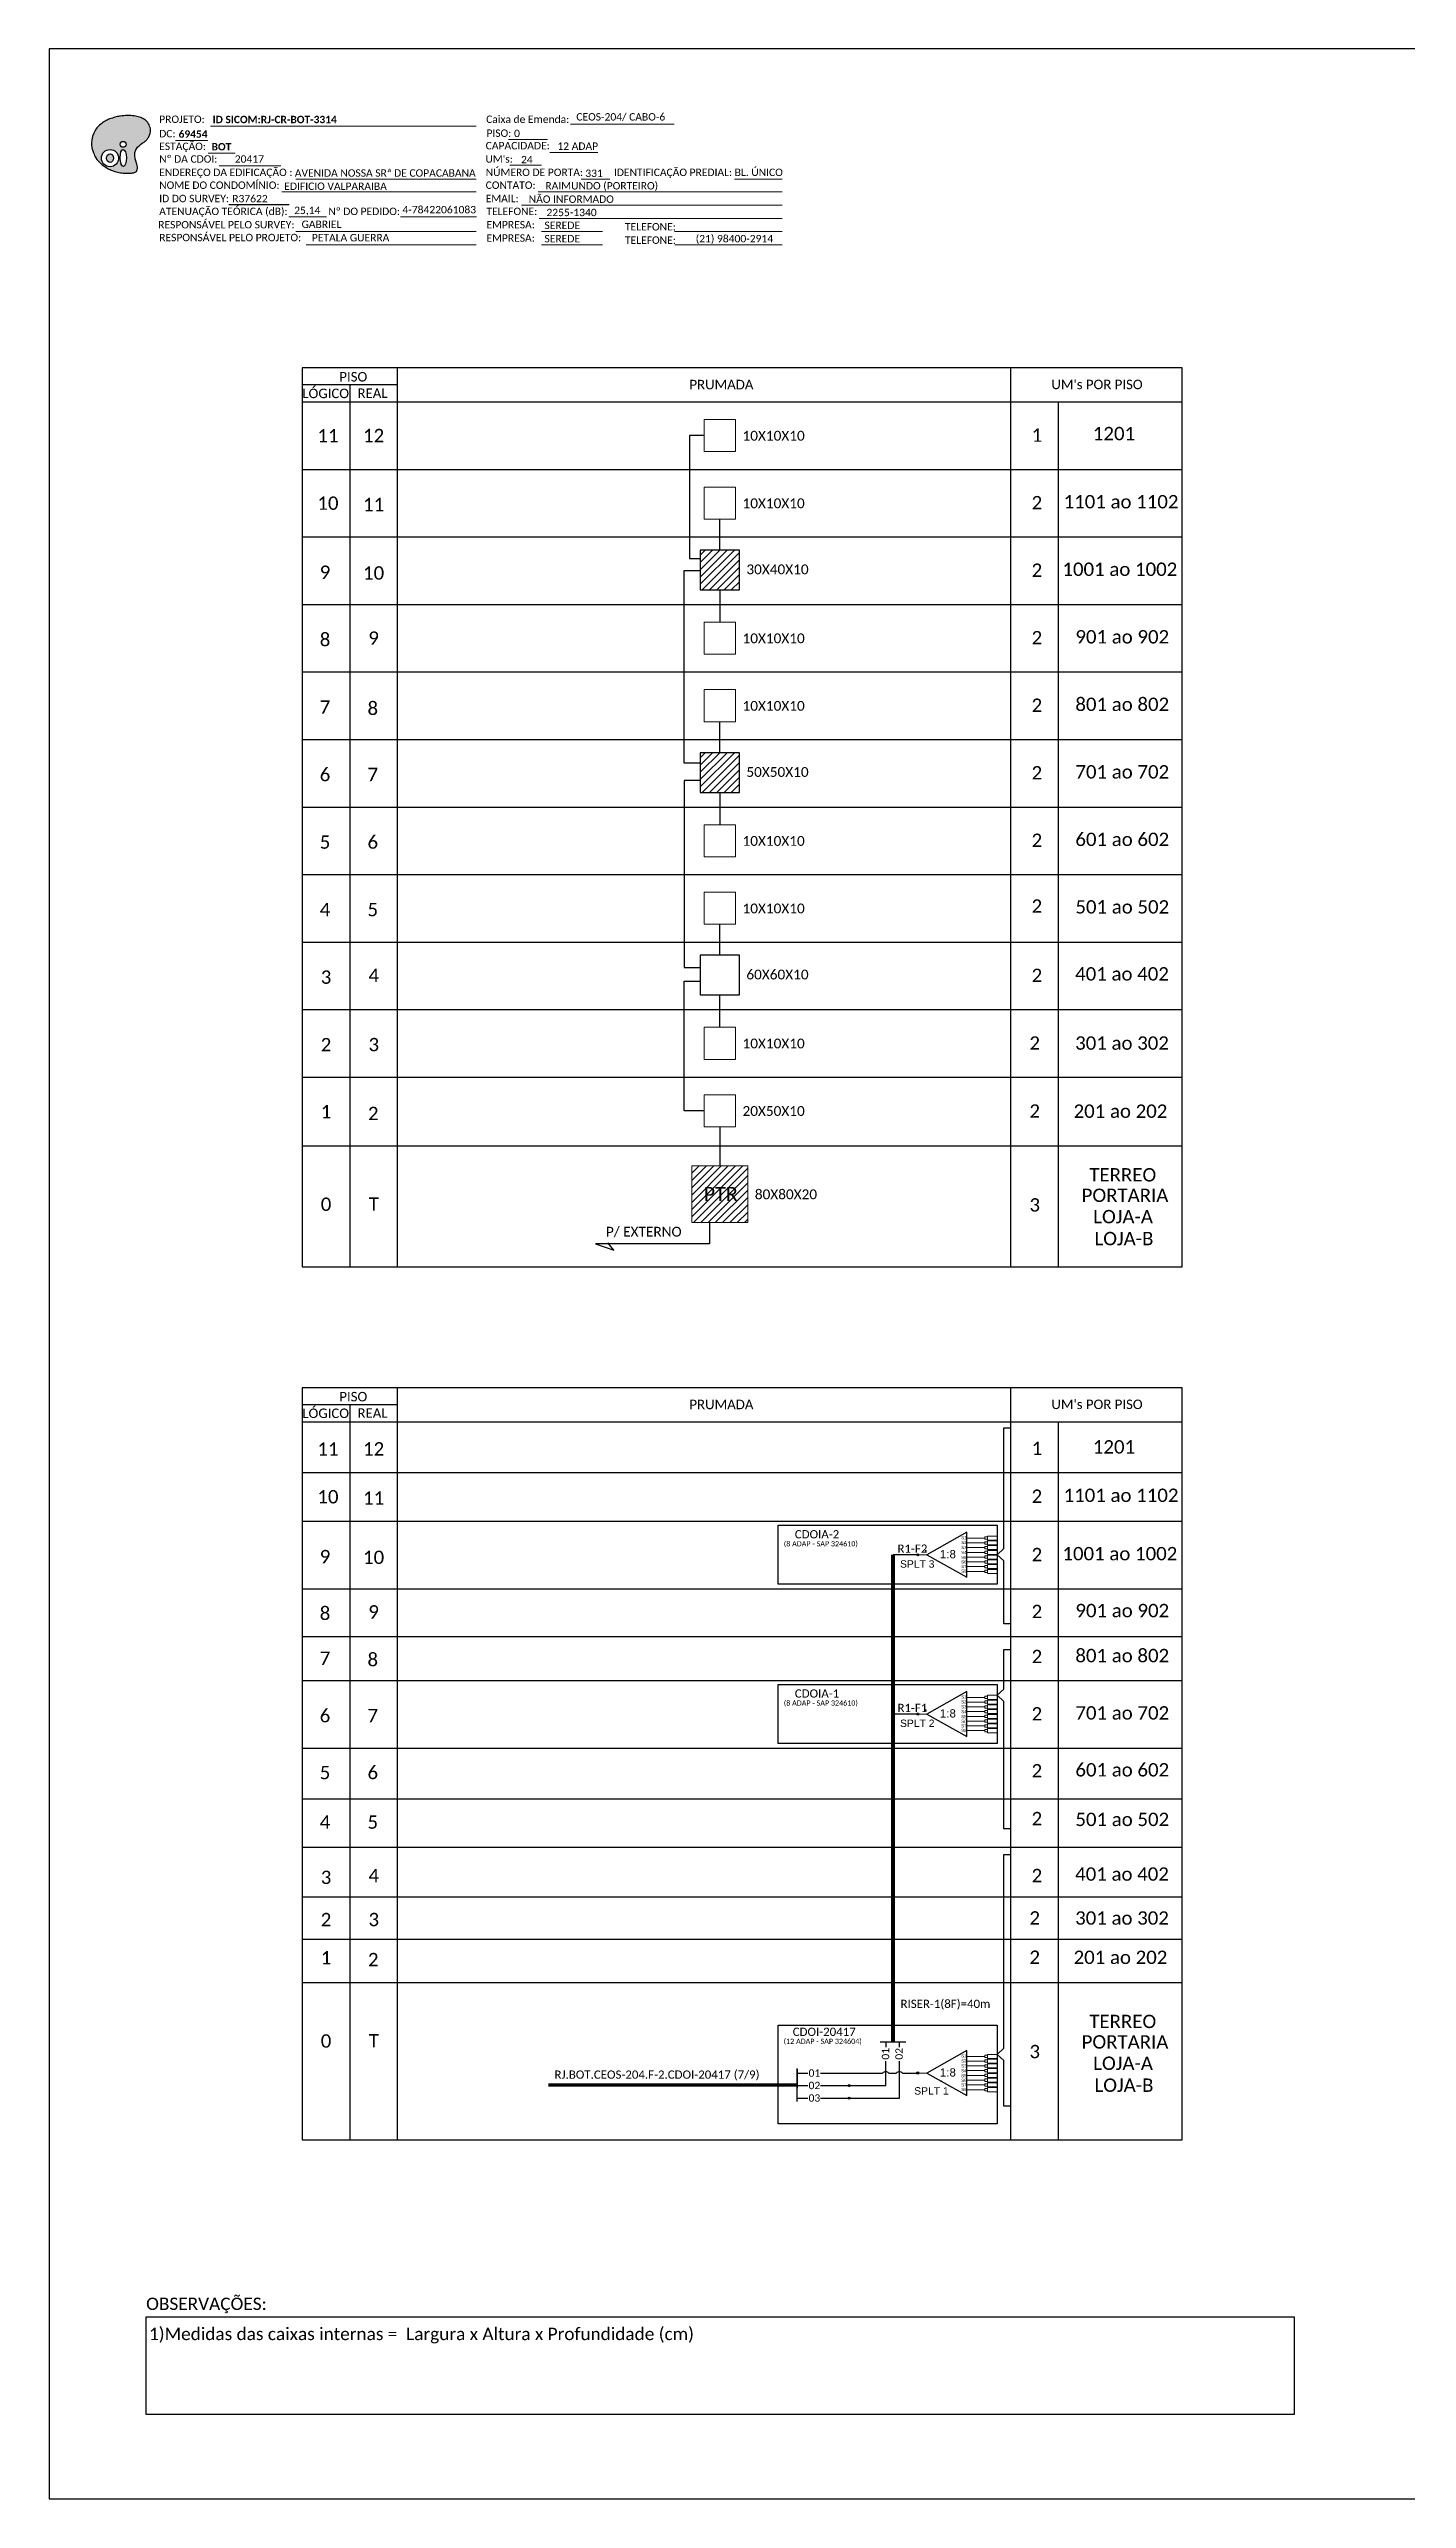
# Model space of a CAD drawing. Extents: x -4 to 837, y 1 to 595.
# Drawn here: x -4 to 325, y 1 to 595 of the extents above; entities that cross this region are included whole.
import ezdxf
from ezdxf.enums import TextEntityAlignment as Align

# ---------------------------------------------------------------- set-up
doc = ezdxf.new("R2010")
doc.units = 0
doc.styles.add('ARIAL', font='arial.ttf')
doc.styles.add('MtXpl_Calibri', font='calibri.ttf')
doc.styles.add('WMF-Calibri0', font='calibri.ttf')
doc.styles.add('WMF-Calibri1', font='calibrib.ttf')

# ---------------------------------------------------------------- blocks, each defined once
blk = doc.blocks.new('OI')
h = blk.add_hatch(color=40)
edge = h.paths.add_edge_path()
edge.add_spline(control_points=[(4.35, -0.67), (3.92, -0.99), (3.26, -1.5), (2.81, -2.59), (2.9, -3.5), (3.06, -4.27), (3.31, -4.85), (3.37, -5.39), (3.4, -5.88), (3.2, -6.4), (2.54, -6.61), (1.65, -6.63), (0.55, -6.67), (-0.56, -6.42), (-1.61, -6.14), (-2.77, -5.61), (-3.92, -4.77), (-4.89, -3.7), (-5.34, -2.65), (-5.6, -1.94), (-5.85, -0.96), (-5.71, 0.47), (-5.1, 2.02), (-4.14, 3.02), (-3.3, 3.61), (-2.37, 4.16), (-1.36, 4.44), (-0.56, 4.7), (0.79, 4.85), (2.24, 4.97), (3.79, 4.57), (4.67, 4.21), (5.44, 3.65), (5.76, 2.99), (6.03, 2.21), (6.01, 1.46), (5.72, 0.64), (5.31, 0.08), (4.88, -0.38), (4.51, -0.55), (4.35, -0.67)], knot_values=[0, 0, 0, 0, 1.60434, 2.417191, 3.427595, 4.282808, 4.776746, 5.304182, 5.888771, 6.258406, 6.858137, 7.79129, 8.986195, 10.124242, 11.187857, 12.242908, 13.953784, 15.414161, 16.515391, 17.349188, 17.675853, 19.552021, 21.515531, 22.568638, 23.63245, 24.621084, 25.782718, 26.745347, 27.142653, 29.870543, 31.004649, 31.921532, 32.709589, 33.801391, 34.042471, 35.192333, 35.971461, 36.628871, 37.254359, 37.836911, 37.836911, 37.836911, 37.836911], degree=3, periodic=0)
h.paths.add_polyline_path([(1.13, -0.87, -1), (-0.04, -0.87, -1)], flags=16)
edge = h.paths.add_edge_path(flags=16)
edge.add_ellipse((0.56, -3.59), major_axis=(-0.02, 1.71), ratio=0.361305, start_angle=0, end_angle=360)
h.paths.add_polyline_path([(-0.36, -3.62, -1), (-3.8, -3.62, -1)], flags=16)
edge = h.paths.add_edge_path(flags=0)
edge.add_ellipse((-2.08, -3.62), major_axis=(0, 0.885), ratio=0.758294, start_angle=0, end_angle=360)
at = {"color": 40}
for centre, radius in [((-2.08, -3.62), 1.72), ((0.54, -0.87), 0.587)]:
    blk.add_circle(centre, radius, dxfattribs=at)
blk.add_ellipse((-2.08, -3.62), major_axis=(0, 0.885), ratio=0.758294, start_param=-3.141592653589792, end_param=3.141592653589792, dxfattribs=at)
blk.add_ellipse((0.56, -3.59), major_axis=(-0.02, 1.71), ratio=0.361305, dxfattribs=at)
at = {"color": 40, "start_tangent": (-0.800898, -0.598801), "end_tangent": (-0.800898, -0.598801)}
blk.add_spline([(4.35, -0.67), (3.2, -1.78), (2.9, -2.54), (2.92, -3.55), (3.12, -4.38), (3.28, -4.85), (3.37, -5.37), (3.35, -5.95), (3.2, -6.29), (2.66, -6.55), (1.73, -6.63), (0.54, -6.62), (-0.58, -6.41), (-1.6, -6.11), (-2.56, -5.67), (-3.95, -4.67), (-4.89, -3.56), (-5.37, -2.56), (-5.64, -1.78), (-5.72, -1.46), (-5.63, 0.42), (-4.84, 2.22), (-4.13, 2.99), (-3.27, 3.62), (-2.4, 4.09), (-1.3, 4.47), (-0.37, 4.72), (0.02, 4.77), (2.75, 4.8), (3.85, 4.53), (4.69, 4.16), (5.31, 3.68), (5.85, 2.73), (5.93, 2.5), (5.94, 1.35), (5.67, 0.62), (5.29, 0.08), (4.84, -0.36), (4.35, -0.67)], degree=3, dxfattribs=at)
blk = doc.blocks.new('SPLT_1-8_SC-APC')
at = {"color": 1}
blk.add_lwpolyline([(-7.37, -2.1), (-17.04, -7.55), (-7.37, -13), (-7.37, -2.1)], dxfattribs=at)
at = {"color": 3, "lineweight": 0}
for points in [[(-2.99, -3.51), (-7.37, -3.51)], [(-7.37, -4.66), (-2.99, -4.66)], [(-7.37, -5.82), (-2.99, -5.82)], [(-2.41, -3.02), (-2.41, -4)], [(-2.41, -3.02), (0, -3.02)], [(-2.41, -4), (0, -4)], [(-2.41, -4.17), (-2.41, -5.16)], [(-2.41, -4.17), (0, -4.17)], [(-2.41, -5.16), (0, -5.16)], [(-2.41, -5.32), (-2.41, -6.31)], [(-2.41, -5.32), (0, -5.32)], [(-7.37, -6.97), (-2.99, -6.97)], [(-7.37, -8.12), (-2.99, -8.12)], [(-7.37, -9.28), (-2.99, -9.28)], [(-7.37, -10.43), (-2.99, -10.43)], [(-7.37, -11.58), (-2.99, -11.58)], [(-2.41, -6.31), (0, -6.31)], [(-2.41, -6.48), (-2.41, -7.46)], [(-2.41, -6.48), (0, -6.48)], [(-2.41, -7.46), (0, -7.46)], [(-2.41, -7.63), (-2.41, -8.62)], [(-2.41, -7.63), (0, -7.63)], [(-2.41, -8.62), (0, -8.62)], [(-2.41, -8.78), (-2.41, -9.77)], [(-2.41, -8.78), (0, -8.78)], [(-2.41, -9.77), (0, -9.77)], [(-2.41, -9.94), (-2.41, -10.92)], [(-2.41, -9.94), (0, -9.94)], [(-2.41, -10.92), (0, -10.92)], [(-2.41, -11.09), (-2.41, -12.08)], [(-2.41, -11.09), (0, -11.09)], [(-2.41, -12.08), (0, -12.08)]]:
    blk.add_lwpolyline(points, dxfattribs=at)
for points in [[(-2.99, -3.22), (-2.41, -3.22), (-2.41, -3.8), (-2.99, -3.8)], [(-2.99, -4.38), (-2.41, -4.38), (-2.41, -4.95), (-2.99, -4.95)], [(-2.99, -5.53), (-2.41, -5.53), (-2.41, -6.1), (-2.99, -6.1)], [(-2.99, -6.68), (-2.41, -6.68), (-2.41, -7.26), (-2.99, -7.26)], [(-2.99, -7.84), (-2.41, -7.84), (-2.41, -8.41), (-2.99, -8.41)], [(-2.99, -8.99), (-2.41, -8.99), (-2.41, -9.56), (-2.99, -9.56)], [(-2.99, -10.14), (-2.41, -10.14), (-2.41, -10.72), (-2.99, -10.72)], [(-2.99, -11.3), (-2.41, -11.3), (-2.41, -11.87), (-2.99, -11.87)]]:
    blk.add_lwpolyline(points, close=True, dxfattribs=at)
at = {"color": 1, "lineweight": 0}
blk.add_lwpolyline([(-17.04, -7.55), (-19.26, -7.55)], dxfattribs=at)
at = {"color": 1, "style": 'ARIAL'}
for s, height, p in [('S1', 0.75, (-8.74, -3.78)), ('S2', 0.75, (-8.74, -4.97)), ('S3', 0.75, (-8.74, -6.18)), ('1:8', 2, (-13.91, -8.4)), ('S4', 0.75, (-8.74, -7.36)), ('S5', 0.75, (-8.74, -8.57)), ('S6', 0.75, (-8.74, -9.69)), ('S7', 0.75, (-8.74, -10.78)), ('S8', 0.75, (-8.74, -11.9))]:
    blk.add_text(s, height=height, dxfattribs=at).set_placement(p)
blk = doc.blocks.new('SPLITTER FUTURO')
blk.add_point((0, 0))
at = {"style": 'ARIAL', "text_generation_flag": 6, "flags": 4}
for tag, p, height in [('SPLT', (-6.22, -4.1), 1.5), ('INSTAL.', (-6.25, -6.09), 1.25)]:
    blk.add_attdef(tag, p, '', height=height, rotation=180, dxfattribs=at)
blk = doc.blocks.new('SPLITTER_')
blk.add_point((0, 0))
at = {"style": 'ARIAL', "flags": 4}
blk.add_attdef('SPLT', (0, -3.26), '', height=1.5, dxfattribs=at)

msp = doc.modelspace()

# ---------------------------------------------------------------- hatches: boundary and pattern name
h = msp.add_hatch()
h.set_pattern_fill('ANSI31', color=1, scale=10, style=0)
h.set_pattern_definition([(45, (-459.6295, -73.2562), (-0.8838835, 0.8838835), [])])
h.paths.add_polyline_path([(151.99, 310.71), (165.56, 310.71), (165.56, 324.47), (151.99, 324.47)])
h.paths.add_polyline_path([(153.99, 315.06), (164.08, 315.06), (164.08, 320.21), (153.99, 320.21)], flags=24)
h = msp.add_hatch(color=3)
h.dxf.hatch_style = 1
edge = h.paths.add_edge_path()
edge.add_arc((206.77, 230.2), 0.242, 0, 360)
h = msp.add_hatch(color=3)
h.dxf.hatch_style = 1
edge = h.paths.add_edge_path()
edge.add_arc((206.77, 191.58), 0.242, 0, 360)
h = msp.add_hatch(color=3)
h.dxf.hatch_style = 1
edge = h.paths.add_edge_path()
edge.add_arc((190.11, 101.49), 0.256, 0, 360)
h = msp.add_hatch(color=3)
h.dxf.hatch_style = 1
edge = h.paths.add_edge_path()
edge.add_arc((206.74, 104.53), 0.256, 0, 360)
h = msp.add_hatch(color=3)
h.dxf.hatch_style = 1
edge = h.paths.add_edge_path()
edge.add_arc((190.11, 98.46), 0.256, 0, 360)

# ---------------------------------------------------------------- linework, layer by layer
for p, q in [((837.17, 595.26), (-3.83, 595.26)), ((-3.83, 595.26), (-3.83, 1.26)), ((-3.83, 1.26), (837.17, 1.26))]:
    msp.add_line(p, q)
at = {"color": 1, "linetype": 'Continuous'}
for p, q in [((154.04, 472.54), (155.25, 473.75)), ((154.04, 470.77), (157.01, 473.75)), ((154.04, 469.01), (158.78, 473.75)), ((154.04, 467.24), (160.55, 473.75)), ((154.04, 465.47), (162.32, 473.75)), ((154.48, 464.14), (163.51, 473.17)), ((156.25, 464.14), (163.51, 471.41)), ((158.02, 464.14), (163.51, 469.64)), ((159.79, 464.14), (163.51, 467.87)), ((161.55, 464.14), (163.51, 466.1)), ((163.32, 464.14), (163.51, 464.33)), ((154.04, 423.43), (155.25, 424.63)), ((154.04, 421.66), (157.01, 424.63)), ((154.04, 419.89), (158.78, 424.63)), ((154.04, 418.12), (160.55, 424.63)), ((154.04, 416.35), (162.32, 424.63)), ((154.48, 415.03), (163.51, 424.06)), ((156.25, 415.03), (163.51, 422.29)), ((158.02, 415.03), (163.51, 420.52)), ((159.79, 415.03), (163.51, 418.75)), ((161.55, 415.03), (163.51, 416.99)), ((163.32, 415.03), (163.51, 415.22))]:
    msp.add_line(p, q, dxfattribs=at)
at = {"color": 5}
for p, q in [((206.77, 230.2), (200.77, 230.2)), ((206.77, 191.58), (200.77, 191.58))]:
    msp.add_line(p, q, dxfattribs=at)
at = {"color": 1}
msp.add_line((177.54, 105.46), (177.54, 100.87), dxfattribs=at)
at = {"color": 7, "lineweight": 0}
for points in [[(35.28, 576.58), (99.75, 576.58)], [(122.59, 577.07), (147.72, 577.07)], [(26.79, 573.09), (34.68, 573.09)], [(107.55, 573.3), (117.03, 573.3)], [(34.76, 570.02), (41.31, 570.02)], [(37.42, 566.95), (52.38, 566.95)], [(107.87, 567.06), (115.53, 567.06)], [(117.59, 570.19), (129.21, 570.19)], [(52.58, 560.6), (99.75, 560.6)], [(55.99, 563.71), (99.75, 563.71)], [(114.71, 560.6), (173.87, 560.6)], [(125.18, 563.71), (132.12, 563.71)], [(162.35, 563.71), (173.85, 563.71)], [(54.28, 554.57), (63.46, 554.57)], [(81.34, 554.57), (99.77, 554.57)], [(110.67, 557.36), (173.87, 557.36)], [(114.96, 554.13), (173.87, 554.13)], [(55.99, 551.02), (99.75, 551.02)], [(58.48, 547.78), (99.75, 547.78)], [(115.56, 551.02), (130.36, 551.02)], [(115.56, 547.78), (130.36, 547.78)], [(147.81, 551.02), (173.87, 551.02)], [(147.84, 547.78), (173.87, 547.78)]]:
    msp.add_lwpolyline(points, dxfattribs=at)
at = {"color": 7}
for points in [[(39.74, 557.54), (54.35, 557.54)], [(177.54, 98.46), (180.13, 98.46)], [(183.21, 98.45), (190.11, 98.46)]]:
    msp.add_lwpolyline(points, dxfattribs=at)
at = {"color": 0}
for points in [[(270.84, 517.94), (57.53, 517.94)], [(80.68, 513.83), (57.53, 513.83)], [(270.84, 270.67), (57.53, 270.67)], [(80.68, 266.56), (57.53, 266.56)]]:
    msp.add_lwpolyline(points, dxfattribs=at)
for points in [[(57.53, 517.94), (57.53, 300.02), (270.84, 300.02), (270.84, 517.94)], [(80.68, 300.02), (80.68, 517.94)], [(229.25, 517.94), (229.25, 300.02)], [(69.1, 513.83), (69.1, 300.02)], [(57.53, 509.72), (270.84, 509.72)], [(240.83, 300.02), (240.83, 509.72)], [(57.53, 493.34), (270.84, 493.34)], [(57.53, 476.97), (270.84, 476.97)], [(57.53, 460.6), (270.84, 460.6)], [(57.53, 444.23), (270.84, 444.23)], [(57.53, 427.86), (270.84, 427.86)], [(57.53, 411.48), (270.84, 411.48)], [(57.53, 395.11), (270.84, 395.11)], [(57.53, 378.74), (270.84, 378.74)], [(57.53, 362.37), (270.84, 362.37)], [(57.53, 346), (270.84, 346)], [(57.53, 329.32), (270.84, 329.32)], [(57.53, 270.67), (57.53, 88.31), (270.84, 88.31), (270.84, 270.67)], [(80.68, 88.31), (80.68, 270.67)], [(229.25, 270.67), (229.25, 88.31)], [(57.53, 262.45), (270.84, 262.45)], [(69.1, 266.56), (69.1, 88.31)], [(240.83, 88.31), (240.83, 262.45)], [(57.53, 250.16), (270.84, 250.16)], [(57.53, 238.31), (270.84, 238.31)], [(57.53, 221.94), (270.84, 221.94)], [(57.53, 210.37), (270.84, 210.37)], [(57.53, 199.7), (270.84, 199.7)], [(57.53, 183.33), (270.84, 183.33)], [(57.53, 171.03), (270.84, 171.03)], [(57.53, 159.28), (270.84, 159.28)], [(57.53, 147.23), (270.84, 147.23)], [(57.53, 136.99), (270.84, 136.99)], [(57.53, 126.45), (270.84, 126.45)]]:
    msp.add_lwpolyline(points)
at = {"lineweight": 0}
for points in [[(162.61, 505.41), (154.95, 505.41), (154.95, 497.65), (162.61, 497.65)], [(162.61, 489.04), (154.95, 489.04), (154.95, 481.27), (162.61, 481.27)], [(162.61, 456.3), (154.95, 456.3), (154.95, 448.53), (162.61, 448.53)], [(162.61, 439.93), (154.95, 439.93), (154.95, 432.16), (162.61, 432.16)], [(162.61, 407.18), (154.95, 407.18), (154.95, 399.41), (162.61, 399.41)], [(162.61, 390.81), (154.95, 390.81), (154.95, 383.04), (162.61, 383.04)], [(162.61, 358.07), (154.95, 358.07), (154.95, 350.3), (162.61, 350.3)], [(162.61, 341.7), (154.95, 341.7), (154.95, 333.93), (162.61, 333.93)]]:
    msp.add_lwpolyline(points, close=True, dxfattribs=at)
at = {"color": 3}
for points in [[(154.95, 501.53), (151.44, 501.53), (151.44, 471.71), (154.04, 471.71)], [(158.78, 473.75), (158.78, 481.27)], [(154.04, 422.09), (150.11, 422.09), (150.11, 468.84), (154.04, 468.84)], [(158.78, 464.14), (158.78, 456.3)], [(158.78, 424.63), (158.78, 432.16)], [(154.04, 417.89), (150.11, 417.89), (150.11, 372.6), (154.04, 372.6)], [(158.78, 415.03), (158.78, 407.18)], [(158.78, 375.52), (158.78, 383.04)], [(154.95, 337.81), (150.11, 337.81), (150.11, 369.25), (154.04, 369.25)], [(158.78, 358.07), (158.78, 365.91)], [(158.78, 333.93), (158.78, 324.47)], [(229.25, 213.44), (227.6, 213.44), (227.6, 228.7), (226.03, 230.21), (227.6, 231.71), (227.6, 260.94), (229.25, 260.94)], [(229.25, 163.71), (227.6, 163.71), (227.6, 194.6), (226.03, 196.11), (227.6, 197.62), (227.6, 207.22), (229.25, 207.22)], [(229.25, 96.48), (227.6, 96.48), (227.6, 107.55), (226.03, 109.06), (227.6, 110.57), (227.6, 157.48), (229.25, 157.48)], [(177.54, 104.53), (180.13, 104.53)], [(183.21, 104.53), (192.49, 104.53)], [(192.49, 104.53), (198.22, 104.53)], [(199.78, 104.53), (201.52, 104.53)], [(203.09, 104.53), (206.74, 104.53)]]:
    msp.add_lwpolyline(points, dxfattribs=at)
at = {"color": 1, "linetype": 'Continuous'}
for points in [[(163.51, 473.75), (154.04, 473.75), (154.04, 464.14), (163.51, 464.14)], [(163.51, 424.63), (154.04, 424.63), (154.04, 415.03), (163.51, 415.03)]]:
    msp.add_lwpolyline(points, close=True, dxfattribs=at)
at = {"color": 7, "linetype": 'Continuous'}
msp.add_lwpolyline([(163.51, 375.52), (154.04, 375.52), (154.04, 365.91), (163.51, 365.91)], close=True, dxfattribs=at)
at = {"color": 1, "lineweight": 0}
msp.add_lwpolyline([(151.99, 324.47), (165.56, 324.47), (165.56, 310.71), (151.99, 310.71)], close=True, dxfattribs=at)
at = {"color": 1}
for points in [[(156.27, 310.71), (156.27, 305.6), (128.64, 305.6)], [(128.64, 305.6), (133.05, 304.01)], [(133.05, 304.01), (131.65, 305.84)], [(177.54, 97.67), (177.54, 105.61)]]:
    msp.add_lwpolyline(points, dxfattribs=at)
for points in [[(172.9, 237.36), (226.03, 237.36), (226.03, 223.04), (172.9, 223.04)], [(172.9, 198.74), (226.03, 198.74), (226.03, 184.42), (172.9, 184.42)], [(172.9, 116.13), (226.03, 116.13), (226.03, 92.24), (172.9, 92.24)]]:
    msp.add_lwpolyline(points, close=True, dxfattribs=at)
at = {"color": 5, "const_width": 1}
msp.add_lwpolyline([(200.77, 230.2), (200.77, 114.16), (200.77, 114.16), (200.77, 112.09)], dxfattribs=at)
at = {"color": 5}
for points in [[(190.11, 98.46), (202.31, 98.46), (202.31, 107.44)], [(190.11, 101.49), (199, 101.49), (199, 107.41)], [(197.65, 112.09), (203.9, 112.08)], [(199, 112.09), (199, 110.77)], [(202.28, 112.09), (202.28, 110.77)]]:
    msp.add_lwpolyline(points, dxfattribs=at)
at = {"color": 1}
msp.add_lwpolyline([(117.18, 101.61, 0.8, 0.8, 0), (177.54, 101.64, 0.8, 0.8, 0)], format="xyseb", dxfattribs=at)
at = {"color": 2}
for points in [[(177.54, 101.49), (180.13, 101.49)], [(183.21, 101.49), (190.11, 101.49)]]:
    msp.add_lwpolyline(points, dxfattribs=at)
at = {"color": 0}
msp.add_lwpolyline([(19.73, 45.46), (297.98, 45.46), (297.98, 21.75), (19.73, 21.75)], close=True, dxfattribs=at)
at = {"color": 3}
for centre, radius in [((206.77, 230.2), 0.242), ((206.77, 191.58), 0.242), ((190.11, 101.49), 0.256), ((206.74, 104.53), 0.256), ((190.11, 98.46), 0.256)]:
    msp.add_circle(centre, radius, dxfattribs=at)
for centre in [(199, 103.78), (202.31, 103.78)]:
    msp.add_arc(centre, 1.08, 43.74027, 136.25973, dxfattribs=at)

# ---------------------------------------------------------------- block references
at = {"color": 7, "xscale": 1.213923925163967, "yscale": 1.213923925163967, "zscale": 1.213923925163967, "rotation": 0.1532896023949059}
msp.add_blockref('OI', (13.47, 573.2), dxfattribs=at)
at = {"color": 3}
for p in [(226.03, 237.74), (226.03, 199.13), (226.03, 112.08)]:
    msp.add_blockref('SPLT_1-8_SC-APC', p, dxfattribs=at)
ref = msp.add_blockref('SPLITTER FUTURO', (208.68, 231.15))
ref.add_attrib('SPLT', 'SPLT 3', (202.46, 227.06), dxfattribs={"height": 1.79, "rotation": 180, "style": 'ARIAL', "text_generation_flag": 6})
ref = msp.add_blockref('SPLITTER FUTURO', (208.68, 192.54))
ref.add_attrib('SPLT', 'SPLT 2', (202.46, 188.44), dxfattribs={"height": 1.79, "rotation": 180, "style": 'ARIAL', "text_generation_flag": 6})
at = {"color": 7}
ref = msp.add_blockref('SPLITTER_', (212.44, 102.57), dxfattribs=dict(at, xscale=-1))
ref.add_attrib('SPLT', 'SPLT 1', (205.91, 99.31), dxfattribs={"height": 1.79, "style": 'ARIAL'})

# ---------------------------------------------------------------- texts
at = {"color": 7, "lineweight": 0, "style": 'WMF-Calibri0'}
for s, height, p in [('PROJETO:', 1.793, (22.88, 577.33)), ('Caixa de Emenda:', 1.7927, (102.13, 577.33)), ('CEOS-204/ CABO-6', 1.7927, (123.99, 577.91)), ('DC:', 1.793, (22.88, 573.84)), ('ESTAÇÃO:', 1.793, (22.88, 570.77)), ('CAPACIDADE:', 1.7927, (102.02, 570.93)), ('PISO:', 1.793, (102.2, 573.96)), ('0', 1.79, (108.9, 573.9)), (' 12 ADAP', 1.793, (118.77, 570.81)), ('Nº DA CDOI:', 1.7927, (22.88, 567.7)), ('ENDEREÇO DA EDIFICAÇÃO :', 1.7927, (22.88, 564.46)), ("UM's:", 1.793, (101.96, 567.7)), ('NÚMERO DE PORTA:', 1.7927, (102.02, 564.46)), ('IDENTIFICAÇÃO PREDIAL:', 1.7927, (133.11, 564.46)), ('NOME DO CONDOMÍNIO:', 1.7927, (22.88, 561.35)), ('ID DO SURVEY:', 1.7927, (22.88, 558.11)), ('CONTATO:', 1.793, (102.02, 561.35)), ('EMAIL:', 1.793, (102.02, 558.11)), ('RESPONSÁVEL PELO SURVEY:', 1.7927, (22.63, 551.76)), ('ATENUAÇÃO TEÓRICA (dB):', 1.7927, (22.88, 555)), ('Nº DO PEDIDO:', 1.7927, (63.88, 555)), ('TELEFONE:', 1.793, (102.2, 555)), ('EMPRESA:', 1.793, (102.2, 551.76)), ('TELEFONE:', 1.793, (135.79, 551.26)), ('RESPONSÁVEL PELO PROJETO:', 1.7927, (22.88, 548.65)), ('EMPRESA:', 1.793, (102.2, 548.53)), ('TELEFONE:', 1.793, (135.79, 548.02))]:
    msp.add_text(s, height=height, dxfattribs=at).set_placement(p)
at = {"color": 7}
for s, height, style, p in [('ID SICOM:RJ-CR-BOT-3314', 1.7927, 'WMF-Calibri1', (35.83, 577.27)), ('69454', 1.793, 'WMF-Calibri1', (27.59, 573.74)), ('BOT', 1.793, 'WMF-Calibri1', (35.56, 570.67)), ('AVENIDA NOSSA SRª DE COPACABANA', 1.7927, 'WMF-Calibri0', (55.75, 564.3)), ('24', 1.793, 'WMF-Calibri0', (110.58, 567.55)), ('331', 1.793, 'WMF-Calibri0', (126.16, 564.23)), ('BL. ÚNICO', 1.793, 'WMF-Calibri0', (162.37, 564.47)), ('R37622', 1.793, 'WMF-Calibri0', (40.58, 558.08)), ('EDIFICIO VALPARAIBA', 1.7927, 'WMF-Calibri0', (53.2, 561.09)), ('NÃO INFORMADO', 1.7927, 'WMF-Calibri0', (112.45, 557.96)), ('RAIMUNDO (PORTEIRO)', 1.7927, 'WMF-Calibri0', (116.49, 561.2)), ('25,14', 1.793, 'WMF-Calibri0', (55.59, 555.23)), ('GABRIEL', 1.793, 'WMF-Calibri0', (57.39, 551.86)), ('4-78422061083', 1.7927, 'WMF-Calibri0', (81.84, 555.41)), ('SEREDE', 1.793, 'WMF-Calibri0', (116.27, 551.61)), ('2255-1340', 1.793, 'WMF-Calibri0', (116.74, 554.73)), ('PETALA GUERRA', 1.7927, 'WMF-Calibri0', (59.88, 548.62)), ('SEREDE', 1.793, 'WMF-Calibri0', (116.27, 548.38)), ('(21) 98400-2914', 1.7927, 'WMF-Calibri0', (152.93, 548.38)), ('10X10X10', 2.373, 'WMF-Calibri0', (164.27, 500.31)), ('1201', 3.24, 'WMF-Calibri0', (249.2, 500.4)), ('1101 ao 1102', 3.24, 'WMF-Calibri0', (242.1, 483.88)), ('10X10X10', 2.373, 'WMF-Calibri0', (164.27, 483.93)), ('30X40X10', 2.373, 'WMF-Calibri0', (165.21, 467.91)), ('1001 ao 1002', 3.24, 'WMF-Calibri0', (241.82, 467.51)), ('10X10X10', 2.373, 'WMF-Calibri0', (164.27, 451.19)), ('901 ao 902', 3.24, 'WMF-Calibri0', (244.96, 451.13)), ('10X10X10', 2.373, 'WMF-Calibri0', (164.27, 434.82)), ('801 ao 802', 3.24, 'WMF-Calibri0', (244.96, 434.76)), ('50X50X10', 2.373, 'WMF-Calibri0', (165.21, 418.79)), ('701 ao 702', 3.24, 'WMF-Calibri0', (244.96, 418.39)), ('10X10X10', 2.373, 'WMF-Calibri0', (164.27, 402.07)), ('601 ao 602', 3.24, 'WMF-Calibri0', (244.96, 402.02)), ('10X10X10', 2.373, 'WMF-Calibri0', (164.27, 385.7)), ('501 ao 502', 3.24, 'WMF-Calibri0', (244.96, 385.65)), ('60X60X10', 2.373, 'WMF-Calibri0', (165.21, 369.68)), ('401 ao 402', 3.24, 'WMF-Calibri0', (244.9, 369.41)), ('10X10X10', 2.373, 'WMF-Calibri0', (164.27, 352.96)), ('301 ao 302', 3.24, 'WMF-Calibri0', (244.9, 352.63)), ('20X50X10', 2.373, 'WMF-Calibri0', (164.27, 336.59)), ('201 ao 202', 3.24, 'WMF-Calibri0', (244.53, 336.12)), ('TERREO', 3.24, 'WMF-Calibri0', (248.34, 320.69)), ('PTR', 3.433, 'WMF-Calibri0', (154.85, 315.93)), ('80X80X20', 2.373, 'WMF-Calibri0', (167.26, 316.39)), ('PORTARIA', 3.24, 'WMF-Calibri0', (246.48, 315.72)), ('P/ EXTERNO', 2.373, 'WMF-Calibri0', (131.16, 307.33)), ('LOJA-A', 3.24, 'WMF-Calibri0', (249.29, 310.55)), ('LOJA-B', 3.24, 'WMF-Calibri0', (249.59, 305.23)), ('1201', 3.24, 'WMF-Calibri0', (249.2, 254.73)), ('1101 ao 1102', 3.24, 'WMF-Calibri0', (242.1, 242.99)), ('1001 ao 1002', 3.24, 'WMF-Calibri0', (241.82, 228.84)), ('901 ao 902', 3.24, 'WMF-Calibri0', (244.96, 215.04)), ('801 ao 802', 3.24, 'WMF-Calibri0', (244.96, 204.13)), ('701 ao 702', 3.24, 'WMF-Calibri0', (244.96, 190.23)), ('601 ao 602', 3.24, 'WMF-Calibri0', (244.96, 176.43)), ('501 ao 502', 3.24, 'WMF-Calibri0', (244.96, 164.41)), ('401 ao 402', 3.24, 'WMF-Calibri0', (244.9, 151.16)), ('301 ao 302', 3.24, 'WMF-Calibri0', (244.9, 140.5)), ('201 ao 202', 3.24, 'WMF-Calibri0', (244.53, 130.97)), ('PORTARIA', 3.24, 'WMF-Calibri0', (246.48, 110.46)), ('TERREO', 3.24, 'WMF-Calibri0', (248.34, 115.43)), ('LOJA-A', 3.24, 'WMF-Calibri0', (249.29, 105.29)), ('LOJA-B', 3.24, 'WMF-Calibri0', (249.59, 99.97))]:
    msp.add_text(s, height=height, dxfattribs=dict(at, style=style)).set_placement(p)
at = {"color": 7, "style": 'WMF-Calibri0'}
msp.add_text('20417', height=1.793, dxfattribs=at).set_placement((44.74, 567.7), align=Align.CENTER)
at = {"color": 0, "style": 'WMF-Calibri0'}
for s, p in [('     PISO', (62.49, 514.64)), ('  LÓGICO', (55.95, 510.61)), ('    REAL', (67.71, 510.66)), ('PRUMADA', (151.4, 512.75)), ("UM's POR PISO", (239.14, 512.78)), ('     PISO', (62.49, 267.37)), ('PRUMADA', (151.4, 265.48)), ("UM's POR PISO", (239.14, 265.51)), ('  LÓGICO', (55.95, 263.34)), ('    REAL', (67.71, 263.39))]:
    msp.add_text(s, height=2.3, dxfattribs=at).set_placement(p)
at = {"color": 7, "style": 'WMF-Calibri0'}
for s, height, p in [('11', 3.24, (63.78, 501.49)), ('12', 3.24, (74.85, 501.54)), ('10', 3.24, (63.78, 485.15)), ('11', 3.24, (74.85, 484.82)), ('10', 3.24, (74.85, 468.23)), ('9', 3.24, (74.85, 452.42)), ('11', 3.24, (63.78, 255.81)), ('12', 3.24, (74.85, 255.87)), ('10', 3.24, (63.78, 244.26)), ('11', 3.24, (74.85, 243.93)), ('10', 3.24, (74.85, 229.57)), ('9', 3.24, (74.85, 216.33)), ('01', 1.793, (181.7, 104.53)), ('02', 1.793, (181.7, 101.52)), ('03', 1.793, (181.7, 98.48))]:
    msp.add_text(s, height=height, dxfattribs=at).set_placement(p, align=Align.MIDDLE_CENTER)
at = {"color": 1, "style": 'WMF-Calibri0'}
for s, p in [('(8 ADAP - SAP 324610)', (183.25, 232.23)), ('(8 ADAP - SAP 324610)', (183.25, 193.62)), ('(12 ADAP - SAP 324604)', (183.71, 111.61))]:
    msp.add_text(s, height=1.25, dxfattribs=at).set_placement(p, align=Align.CENTER)
for s, p in [('CDOIA-2', (176.95, 234.16)), ('CDOIA-1', (176.95, 195.55)), ('CDOI-20417', (176.44, 113.53)), ('RJ.BOT.CEOS-204.F-2.CDOI-20417 (7/9)', (118.7, 103.15))]:
    msp.add_text(s, height=2, dxfattribs=at).set_placement(p)
at = {"color": 5, "style": 'WMF-Calibri0'}
for s, p in [('R1-F2', (201.84, 230.67)), ('R1-F1', (201.84, 192.06)), ('RISER-1(8F)=40m', (202.58, 120.31))]:
    msp.add_text(s, height=2, dxfattribs=at).set_placement(p)
at = {"color": 7, "style": 'WMF-Calibri0'}
for s, p in [('01', (198.93, 109.19)), ('02', (202.21, 109.19))]:
    msp.add_text(s, height=1.793, rotation=90.16879, dxfattribs=at).set_placement(p, align=Align.MIDDLE_CENTER)
for s, style, p in [('OBSERVAÇÕES:', 'WMF-Calibri0', (19.71, 47.08)), ('1)Medidas das caixas internas =  Largura x Altura x Profundidade (cm)', 'MtXpl_Calibri', (20.4, 39.78))]:
    msp.add_text(s, height=3, dxfattribs=dict(style=style)).set_placement(p)
for tag, flags, p in [('1', 4, (235.63, 501.64)), ('2', 4, (235.63, 485.27)), ('9', 4, (63.07, 468.4)), ('2', 4, (235.63, 468.9)), ('8', 4, (63.07, 452.09)), ('2', 4, (235.63, 452.53)), ('7', 4, (63.07, 435.72)), ('8', 4, (74.65, 435.41)), ('2', 4, (235.63, 436.16)), ('6', 4, (63.07, 419.35)), ('7', 4, (74.65, 419.36)), ('2', 4, (235.63, 419.78)), ('5', 4, (63.07, 402.98)), ('6', 4, (74.65, 402.99)), ('2', 4, (235.63, 403.41)), ('4', 4, (63.07, 386.61)), ('5', 4, (74.65, 386.62)), ('2', 4, (235.63, 387.46)), ('3', 4, (63.32, 370.23)), ('4', 4, (74.89, 370.66)), ('2', 4, (235.63, 370.67)), ('2', 4, (63.32, 353.86)), ('3', 4, (74.89, 353.88)), ('2', 4, (235.11, 354.26)), ('1', 4, (63.32, 337.63)), ('2', 4, (74.76, 337.18)), ('2', 4, (235.11, 337.76)), ('0', 4, (63.32, 315.17)), ('T', 12, (74.89, 315.21)), ('3', 4, (235.11, 315.01)), ('1', 4, (235.63, 255.97)), ('2', 4, (235.63, 244.38)), ('2', 4, (235.63, 230.24)), ('9', 4, (63.07, 229.74)), ('8', 4, (63.07, 216)), ('2', 4, (235.63, 216.44)), ('7', 4, (63.07, 205.09)), ('8', 4, (74.65, 204.78)), ('2', 4, (235.63, 205.53)), ('6', 4, (63.07, 191.19)), ('7', 4, (74.65, 191.2)), ('2', 4, (235.63, 191.63)), ('5', 4, (63.07, 177.39)), ('6', 4, (74.65, 177.4)), ('2', 4, (235.63, 177.82)), ('4', 4, (63.07, 165.37)), ('5', 4, (74.65, 165.38)), ('2', 4, (235.63, 166.22)), ('3', 4, (63.32, 151.98)), ('4', 4, (74.89, 152.41)), ('2', 4, (235.63, 152.42)), ('2', 4, (63.32, 141.74)), ('3', 4, (74.89, 141.75)), ('2', 4, (235.11, 142.14)), ('1', 4, (63.32, 132.49)), ('2', 4, (74.76, 132.04)), ('2', 4, (235.11, 132.61)), ('0', 4, (63.32, 112.31)), ('T', 12, (74.89, 112.35)), ('3', 4, (235.11, 109.74))]:
    msp.add_attdef(tag, text='XX', height=3.24, dxfattribs=dict(at, flags=flags)).set_placement(p, align=Align.MIDDLE_CENTER)

doc.saveas('drawing.dxf')
